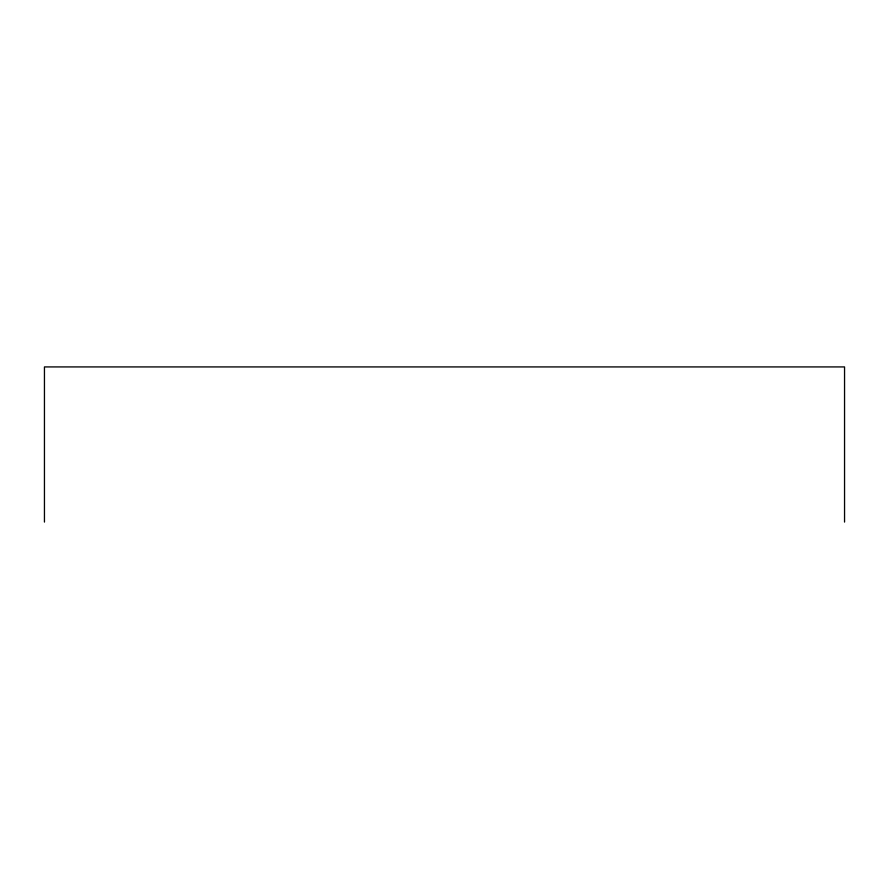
<?xml version="1.0" encoding="UTF-8"?>
<svg xmlns="http://www.w3.org/2000/svg" width="889" height="889" viewBox="0 0 889 889"><rect width="100%" height="100%" fill="white"/><g stroke="black" fill="none" stroke-linecap="round" stroke-linejoin="round"><path stroke-width="1.33" d="M844.55 522.076L844.55 366.924L44.45 366.924L44.45 522.076"/></g></svg>
